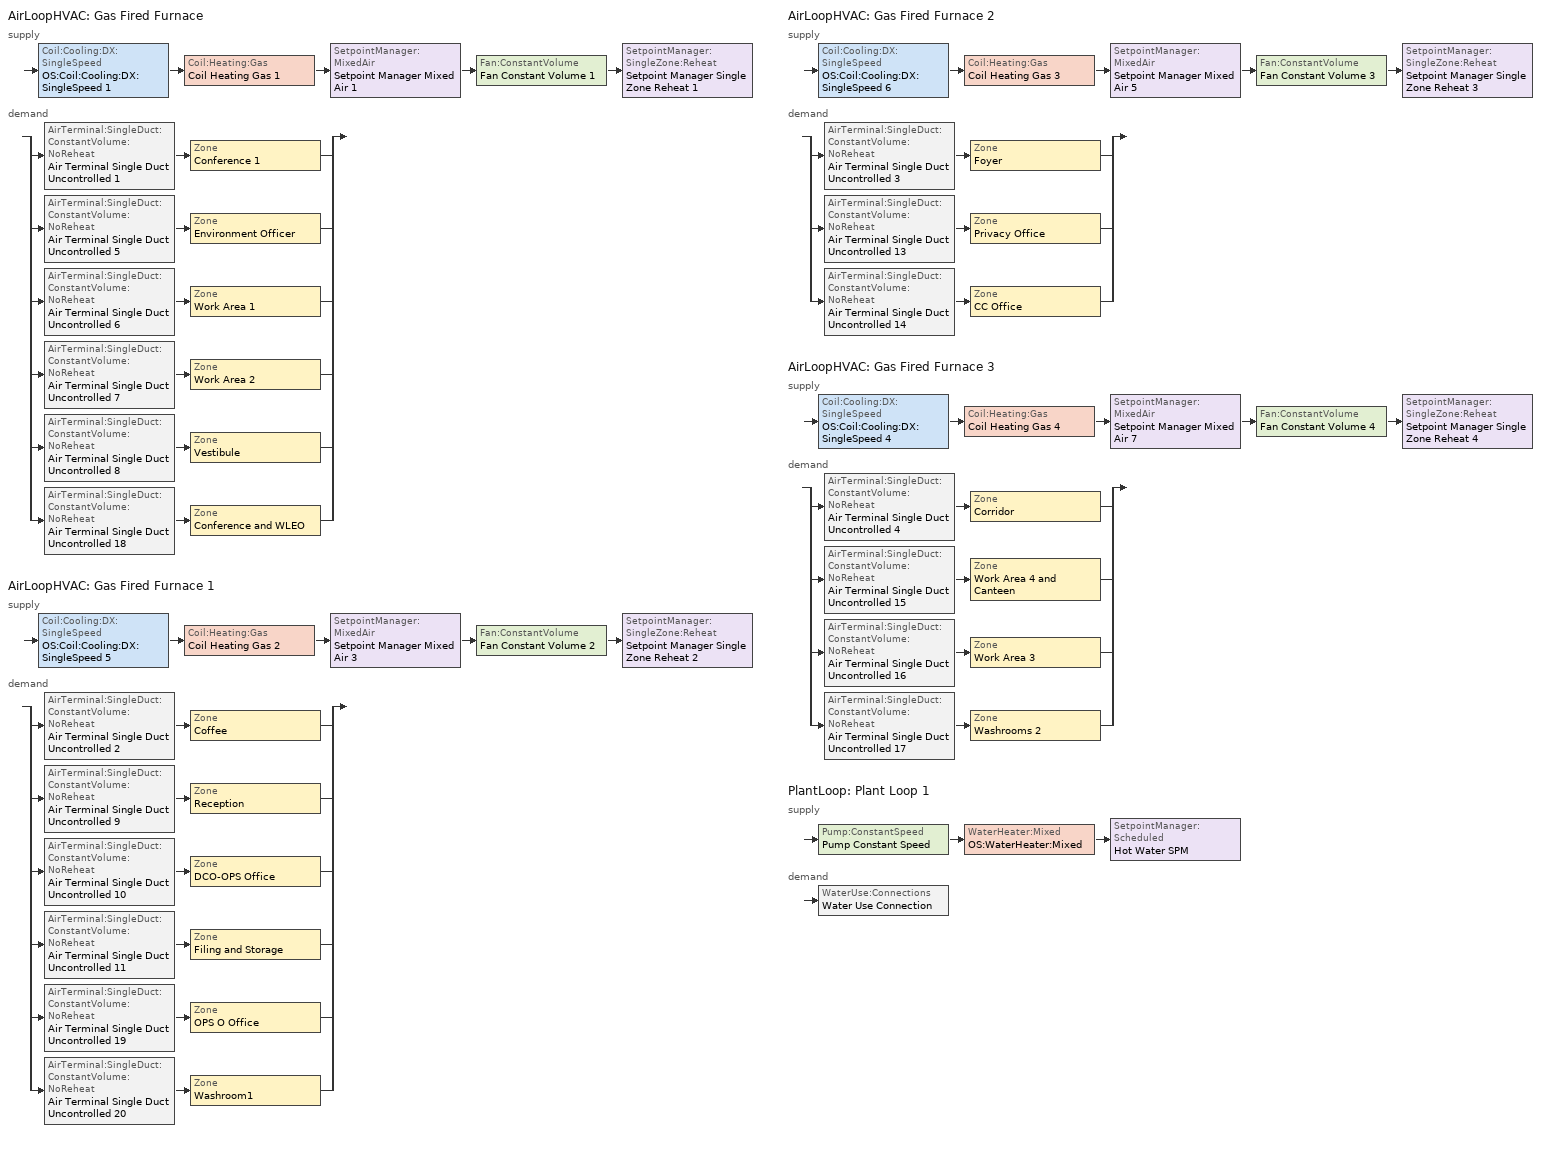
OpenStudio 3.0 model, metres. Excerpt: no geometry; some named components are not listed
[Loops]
AirLoopHVAC 'Gas Fired Furnace'
 supply: Coil:Cooling:DX:SingleSpeed 'OS:Coil:Cooling:DX:SingleSpeed 1' > Coil:Heating:Gas 'Coil Heating Gas 1' > SetpointManager:MixedAir 'Setpoint Manager Mixed Air 1' > Fan:ConstantVolume 'Fan Constant Volume 1' > SetpointManager:SingleZone:Reheat 'Setpoint Manager Single Zone Reheat 1'
 demand: split
  | AirTerminal:SingleDuct:ConstantVolume:NoReheat 'Air Terminal Single Duct Uncontrolled 1' > Zone 'Conference 1'
  | AirTerminal:SingleDuct:ConstantVolume:NoReheat 'Air Terminal Single Duct Uncontrolled 5' > Zone 'Environment Officer'
  | AirTerminal:SingleDuct:ConstantVolume:NoReheat 'Air Terminal Single Duct Uncontrolled 6' > Zone 'Work Area 1'
  | AirTerminal:SingleDuct:ConstantVolume:NoReheat 'Air Terminal Single Duct Uncontrolled 7' > Zone 'Work Area 2'
  | AirTerminal:SingleDuct:ConstantVolume:NoReheat 'Air Terminal Single Duct Uncontrolled 8' > Zone 'Vestibule'
  | AirTerminal:SingleDuct:ConstantVolume:NoReheat 'Air Terminal Single Duct Uncontrolled 18' > Zone 'Conference and WLEO'
AirLoopHVAC 'Gas Fired Furnace 1'
 supply: Coil:Cooling:DX:SingleSpeed 'OS:Coil:Cooling:DX:SingleSpeed 5' > Coil:Heating:Gas 'Coil Heating Gas 2' > SetpointManager:MixedAir 'Setpoint Manager Mixed Air 3' > Fan:ConstantVolume 'Fan Constant Volume 2' > SetpointManager:SingleZone:Reheat 'Setpoint Manager Single Zone Reheat 2'
 demand: split
  | AirTerminal:SingleDuct:ConstantVolume:NoReheat 'Air Terminal Single Duct Uncontrolled 2' > Zone 'Coffee'
  | AirTerminal:SingleDuct:ConstantVolume:NoReheat 'Air Terminal Single Duct Uncontrolled 9' > Zone 'Reception'
  | AirTerminal:SingleDuct:ConstantVolume:NoReheat 'Air Terminal Single Duct Uncontrolled 10' > Zone 'DCO-OPS Office'
  | AirTerminal:SingleDuct:ConstantVolume:NoReheat 'Air Terminal Single Duct Uncontrolled 11' > Zone 'Filing and Storage'
  | AirTerminal:SingleDuct:ConstantVolume:NoReheat 'Air Terminal Single Duct Uncontrolled 19' > Zone 'OPS O Office'
  | AirTerminal:SingleDuct:ConstantVolume:NoReheat 'Air Terminal Single Duct Uncontrolled 20' > Zone 'Washroom1'
AirLoopHVAC 'Gas Fired Furnace 2'
 supply: Coil:Cooling:DX:SingleSpeed 'OS:Coil:Cooling:DX:SingleSpeed 6' > Coil:Heating:Gas 'Coil Heating Gas 3' > SetpointManager:MixedAir 'Setpoint Manager Mixed Air 5' > Fan:ConstantVolume 'Fan Constant Volume 3' > SetpointManager:SingleZone:Reheat 'Setpoint Manager Single Zone Reheat 3'
 demand: split
  | AirTerminal:SingleDuct:ConstantVolume:NoReheat 'Air Terminal Single Duct Uncontrolled 3' > Zone 'Foyer'
  | AirTerminal:SingleDuct:ConstantVolume:NoReheat 'Air Terminal Single Duct Uncontrolled 13' > Zone 'Privacy Office'
  | AirTerminal:SingleDuct:ConstantVolume:NoReheat 'Air Terminal Single Duct Uncontrolled 14' > Zone 'CC Office'
AirLoopHVAC 'Gas Fired Furnace 3'
 supply: Coil:Cooling:DX:SingleSpeed 'OS:Coil:Cooling:DX:SingleSpeed 4' > Coil:Heating:Gas 'Coil Heating Gas 4' > SetpointManager:MixedAir 'Setpoint Manager Mixed Air 7' > Fan:ConstantVolume 'Fan Constant Volume 4' > SetpointManager:SingleZone:Reheat 'Setpoint Manager Single Zone Reheat 4'
 demand: split
  | AirTerminal:SingleDuct:ConstantVolume:NoReheat 'Air Terminal Single Duct Uncontrolled 4' > Zone 'Corridor'
  | AirTerminal:SingleDuct:ConstantVolume:NoReheat 'Air Terminal Single Duct Uncontrolled 15' > Zone 'Work Area 4 and Canteen'
  | AirTerminal:SingleDuct:ConstantVolume:NoReheat 'Air Terminal Single Duct Uncontrolled 16' > Zone 'Work Area 3'
  | AirTerminal:SingleDuct:ConstantVolume:NoReheat 'Air Terminal Single Duct Uncontrolled 17' > Zone 'Washrooms 2'
PlantLoop 'Plant Loop 1'
 supply: Pump:ConstantSpeed 'Pump Constant Speed' > WaterHeater:Mixed 'OS:WaterHeater:Mixed' > SetpointManager:Scheduled 'Hot Water SPM'
 demand: WaterUse:Connections 'Water Use Connection'
[SizingPeriod:DesignDay] Barometric Pressure {Pa}=92936; Wind Direction {deg}=180; Sky Clearness=0; Rain Indicator=0; Snow Indicator=0; Day of Month=21; Daylight Saving Time Indicator=0; Humidity Indicating Type=Wetbulb; Dry-Bulb Temperature Range Modifier Type=DefaultMultipliers
Name | Maximum Dry-Bulb Temperature {C} | Daily Dry-Bulb Temperature Range {deltaC} | Humidity Indicating Conditions at Maximum Dry-Bulb | Wind Speed {m/s} | Month | Day Type | Solar Model Indicator | ASHRAE Taub | ASHRAE Taud
Edmonton Stony Plain Ann Htg Wind 99.6% Condns WS=>MCDB | -5.8 | 0 | -5.8 | 11.6 | 1 | WinterDesignDay | ASHRAEClearSky
Edmonton Stony Plain Ann Clg .4% Condns DB=>MWB | 27.5 | 12 | 17.6 | 3.8 | 7 | SummerDesignDay | ASHRAETau | 0.353 | 2.369
Edmonton Stony Plain Ann Clg .4% Condns WB=>MDB | 25.3 | 12 | 19 | 3.8 | 7 | SummerDesignDay | ASHRAETau | 0.353 | 2.369
[Sizing:Zone] Zone Cooling Design Supply Air Temperature Input Method=SupplyAirTemperature; Zone Cooling Design Supply Air Temperature {C}=14; Zone Cooling Design Supply Air Temperature Difference {deltaC}=11.11; Zone Heating Design Supply Air Temperature Input Method=SupplyAirTemperature; Zone Heating Design Supply Air Temperature {C}=40; Zone Heating Design Supply Air Temperature Difference {deltaC}=11.11; Zone Cooling Design Supply Air Humidity Ratio {kg-H2O/kg-air}=0.0085; Zone Heating Design Supply Air Humidity Ratio {kg-H2O/kg-air}=0.008; Zone Heating Sizing Factor=1; Zone Cooling Sizing Factor=1; Heating Design Air Flow Method=DesignDay; Account for Dedicated Outdoor Air System=No; Dedicated Outdoor Air System Control Strategy=NeutralSupplyAir; Dedicated Outdoor Air Low Setpoint Temperature for Design {C}=Autosize; Dedicated Outdoor Air High Setpoint Temperature for Design {C}=Autosize
Conference 1; Environment Officer; Work Area 1; Work Area 2; Conference and WLEO; Vestibule; Reception; Washroom1; Coffee; Furnace Room 1; Telecom; DCO-OPS Office; Filing and Storage; OPS O Office; Foyer; Privacy Office; CC Office; Work Area 3; Work Area 4 and Canteen; Washrooms 2; Corridor; Furnace Room 2; Crawlspace
[Zone equipment]
Conference 1: Air Terminal Single Duct Uncontrolled 1
Environment Officer: Air Terminal Single Duct Uncontrolled 5
Work Area 1: Air Terminal Single Duct Uncontrolled 6
Work Area 2: Air Terminal Single Duct Uncontrolled 7
Conference and WLEO: Air Terminal Single Duct Uncontrolled 18
Vestibule: Air Terminal Single Duct Uncontrolled 8, Unit Heater CV - Electric 1
Reception: Air Terminal Single Duct Uncontrolled 9
Washroom1: Air Terminal Single Duct Uncontrolled 20, Fan Zone Exhaust
Coffee: Air Terminal Single Duct Uncontrolled 2
DCO-OPS Office: Air Terminal Single Duct Uncontrolled 10
Filing and Storage: Air Terminal Single Duct Uncontrolled 11
OPS O Office: Air Terminal Single Duct Uncontrolled 19
Foyer: Air Terminal Single Duct Uncontrolled 3, Unit Heater CV - Electric
Privacy Office: Air Terminal Single Duct Uncontrolled 13
CC Office: Air Terminal Single Duct Uncontrolled 14
Work Area 3: Air Terminal Single Duct Uncontrolled 16
Work Area 4 and Canteen: Air Terminal Single Duct Uncontrolled 15
Washrooms 2: Air Terminal Single Duct Uncontrolled 17, Fan Zone Exhaust 1
Corridor: Air Terminal Single Duct Uncontrolled 4
[AirLoopHVAC] Availability Schedule=Always On Discrete; Design Supply Air Flow Rate {m3/s}=AutoSize
Gas Fired Furnace; Gas Fired Furnace 1; Gas Fired Furnace 2; Gas Fired Furnace 3
[Sizing:System] Type of Load to Size On=Sensible; Design Outdoor Air Flow Rate {m3/s}=Autosize; Central Heating Maximum System Air Flow Ratio=1; Preheat Design Temperature {C}=7; Preheat Design Humidity Ratio {kg-H2O/kg-Air}=0.008; Precool Design Temperature {C}=12.8; Precool Design Humidity Ratio {kg-H2O/kg-Air}=0.008; Central Cooling Design Supply Air Temperature {C}=12.8; Central Heating Design Supply Air Temperature {C}=40; Sizing Option=NonCoincident; 100% Outdoor Air in Cooling=Yes; 100% Outdoor Air in Heating=Yes; Central Cooling Design Supply Air Humidity Ratio {kg-H2O/kg-Air}=0.0085; Central Heating Design Supply Air Humidity Ratio {kg-H2O/kg-Air}=0.008; Cooling Design Air Flow Method=DesignDay; Cooling Design Air Flow Rate {m3/s}=0; Heating Design Air Flow Method=DesignDay; Heating Design Air Flow Rate {m3/s}=0; System Outdoor Air Method=ZoneSum; Zone Maximum Outdoor Air Fraction=1; Cooling Supply Air Flow Rate Per Floor Area {m3/s-m2}=0.00996765; Cooling Fraction of Autosized Cooling Supply Air Flow Rate=1; Cooling Supply Air Flow Rate Per Unit Cooling Capacity {m3/s-W}=3.94755e-05; Heating Supply Air Flow Rate Per Floor Area {m3/s-m2}=0.00996765; Heating Fraction of Autosized Heating Supply Air Flow Rate=1; Heating Fraction of Autosized Cooling Supply Air Flow Rate=1; Heating Supply Air Flow Rate Per Unit Heating Capacity {m3/s-W}=3.15882e-05; Cooling Design Capacity Method=CoolingDesignCapacity; Cooling Design Capacity {W}=Autosize; Cooling Design Capacity Per Floor Area {W/m2}=234.7; Fraction of Autosized Cooling Design Capacity=1; Heating Design Capacity Method=HeatingDesignCapacity; Heating Design Capacity {W}=Autosize; Heating Design Capacity Per Floor Area {W/m2}=157; Fraction of Autosized Heating Design Capacity=1; Central Cooling Capacity Control Method=OnOff
Gas Fired Furnace; Gas Fired Furnace 1; Gas Fired Furnace 2; Gas Fired Furnace 3
[Fan:ConstantVolume] Fan Total Efficiency=0.8; Maximum Flow Rate {m3/s}=AutoSize; Motor Efficiency=0.8
Name | Availability Schedule | Pressure Rise {Pa}
Fan Constant Volume 1; Fan Constant Volume 2; Fan Constant Volume 3; Fan Constant Volume 4 | Always On Discrete | 500
Unit Heater CV Fan; Unit Heater CV Fan 1 | Always On Discrete 1
[Coil:Heating:Gas] Availability Schedule=Always On Discrete; Gas Burner Efficiency=0.8; Nominal Capacity {W}=AutoSize; Parasitic Electric Load {W}=0; Parasitic Gas Load {W}=0
Coil Heating Gas 1; Coil Heating Gas 2; Coil Heating Gas 3; Coil Heating Gas 4
[SetpointManager:SingleZone:Reheat] Minimum Supply Air Temperature {C}=14; Maximum Supply Air Temperature {C}=44
Name | Control Zone
Setpoint Manager Single Zone Reheat 1 | Conference 1
Setpoint Manager Single Zone Reheat 2 | DCO-OPS Office
Setpoint Manager Single Zone Reheat 3 | Privacy Office
Setpoint Manager Single Zone Reheat 4 | Work Area 3
[AirTerminal:SingleDuct:ConstantVolume:NoReheat] Availability Schedule=Always On Discrete; Maximum Air Flow Rate {m3/s}=AutoSize
Air Terminal Single Duct Uncontrolled 1; Air Terminal Single Duct Uncontrolled 2; Air Terminal Single Duct Uncontrolled 3; Air Terminal Single Duct Uncontrolled 4; Air Terminal Single Duct Uncontrolled 5; Air Terminal Single Duct Uncontrolled 6; Air Terminal Single Duct Uncontrolled 7; Air Terminal Single Duct Uncontrolled 8; Air Terminal Single Duct Uncontrolled 9; Air Terminal Single Duct Uncontrolled 10; Air Terminal Single Duct Uncontrolled 11; Air Terminal Single Duct Uncontrolled 13; Air Terminal Single Duct Uncontrolled 14; Air Terminal Single Duct Uncontrolled 15; Air Terminal Single Duct Uncontrolled 16; Air Terminal Single Duct Uncontrolled 17; Air Terminal Single Duct Uncontrolled 18; Air Terminal Single Duct Uncontrolled 19; Air Terminal Single Duct Uncontrolled 20
[PlantLoop]
Plant Loop 1: Glycol Concentration=0; Plant Loop Volume {m3}=Autocalculate; Load Distribution Scheme=Optimal
[Sizing:Plant]
Plant Loop 1: Loop Type=Heating; Design Loop Exit Temperature {C}=82; Loop Design Temperature Difference {deltaC}=11; Sizing Option=NonCoincident; Zone Timesteps in Averaging Window=1; Coincident Sizing Factor Mode=None
[WaterHeater:Mixed]
OS:WaterHeater:Mixed: Tank Volume {m3}=0.3785; Setpoint Temperature Schedule=shw_60C; Deadband Temperature Difference {deltaC}=2; Maximum Temperature Limit {C}=82.22; Heater Control Type=Cycle; Heater Maximum Capacity {W}=845000; Heater Fuel Type=Electricity; Heater Thermal Efficiency=1; Off Cycle Parasitic Fuel Consumption Rate {W}=20; Off Cycle Parasitic Fuel Type=Electricity; Off Cycle Parasitic Heat Fraction to Tank=0.8; On Cycle Parasitic Fuel Type=Electricity; Ambient Temperature Indicator=ThermalZone; Ambient Temperature Schedule=Water Heater Ambient Temperature; Ambient Temperature Thermal Zone=Furnace Room 2; Off Cycle Loss Coefficient to Ambient Temperature {W/K}=6; On Cycle Loss Coefficient to Ambient Temperature {W/K}=6; Use Side Effectiveness=1; Source Side Effectiveness=1; Use Side Design Flow Rate {m3/s}=autosize; Source Side Design Flow Rate {m3/s}=autosize; Indirect Water Heating Recovery Time {hr}=1.5; Source Side Flow Control Mode=IndirectHeatPrimarySetpoint
[Pump:ConstantSpeed]
Pump Constant Speed: Rated Flow Rate {m3/s}=autosize; Rated Pump Head {Pa}=179352; Rated Power Consumption {W}=autosize; Motor Efficiency=0.9; Fraction of Motor Inefficiencies to Fluid Stream=0; Pump Control Type=Intermittent; Design Power Sizing Method=PowerPerFlowPerPressure; Design Electric Power per Unit Flow Rate {W/(m3/s)}=348701.1; Design Shaft Power per Unit Flow Rate per Unit Head {W-s/m3-Pa}=1.28205
[SetpointManager:Scheduled]
Hot Water SPM: Control Variable=Temperature; Schedule=Hot Water Temperature
[WaterUse:Connections]
Water Use Connection: Water Use Equipment Name 1=Bathroom Sink
[WaterUse:Equipment]
Bathroom Sink: Water Use Equipment Definition=B096 Peak SWH Flow; Space=Space 105; Flow Rate Fraction Schedule=MNECB-A-HW
[WaterUse:Equipment:Definition]
B096 Peak SWH Flow: Peak Flow Rate {m3/s}=5.328e-06
[ZoneHVAC:UnitHeater] Availability Schedule=Always On Discrete 1; Maximum Supply Air Flow Rate {m3/s}=AutoSize; Fan Control Type=OnOff; Maximum Hot Water Flow Rate {m3/s}=autosize; Minimum Hot Water Flow Rate {m3/s}=0; Heating Convergence Tolerance=0.001
Name | Supply Air Fan | Heating Coil
Unit Heater CV - Electric | Unit Heater CV Fan | Unit Heater Electric Coil
Unit Heater CV - Electric 1 | Unit Heater CV Fan 1 | Unit Heater Electric Coil 1
[Coil:Heating:Electric] Availability Schedule=Always On Discrete 1
Unit Heater Electric Coil; Unit Heater Electric Coil 1
[Coil:Cooling:DX:SingleSpeed] Availability Schedule=Always On Discrete 1; Rated Total Cooling Capacity {W}=Autosize; Rated Sensible Heat Ratio=Autosize; Rated COP {W/W}=3.5; Rated Air Flow Rate {m3/s}=Autosize; Rated Evaporator Fan Power Per Volume Flow Rate {W/(m3/s)}=773.3; Minimum Outdoor Dry-Bulb Temperature for Compressor Operation {C}=-25; Condenser Type=AirCooled; Evaporative Condenser Effectiveness=0; Evaporative Condenser Air Flow Rate {m3/s}=Autosize; Evaporative Condenser Pump Rated Power Consumption {W}=Autosize; Crankcase Heater Capacity {W}=0; Maximum Outdoor Dry-Bulb Temperature for Crankcase Heater Operation {C}=0; Basin Heater Capacity {W/K}=0; Basin Heater Setpoint Temperature {C}=10
Name | Total Cooling Capacity Function of Temperature Curve | Total Cooling Capacity Function of Flow Fraction Curve | Energy Input Ratio Function of Temperature Curve | Energy Input Ratio Function of Flow Fraction Curve | Part Load Fraction Correlation Curve
OS:Coil:Cooling:DX:SingleSpeed 4 | OS:Curve:Biquadratic 7 | OS:Curve:Quadratic 10 | OS:Curve:Biquadratic 8 | OS:Curve:Quadratic 11 | OS:Curve:Quadratic 12
OS:Coil:Cooling:DX:SingleSpeed 1 | OS:Curve:Biquadratic 1 | OS:Curve:Quadratic 1 | OS:Curve:Biquadratic 2 | OS:Curve:Quadratic 2 | OS:Curve:Quadratic 3
OS:Coil:Cooling:DX:SingleSpeed 5 | OS:Curve:Biquadratic 9 | OS:Curve:Quadratic 13 | OS:Curve:Biquadratic 10 | OS:Curve:Quadratic 14 | OS:Curve:Quadratic 15
OS:Coil:Cooling:DX:SingleSpeed 6 | OS:Curve:Biquadratic 11 | OS:Curve:Quadratic 16 | OS:Curve:Biquadratic 12 | OS:Curve:Quadratic 17 | OS:Curve:Quadratic 18
[Fan:ZoneExhaust] Availability Schedule=Always On; Fan Total Efficiency=0.6; Pressure Rise {Pa}=2539; Maximum Flow Rate {m3/s}=0.0472; System Availability Manager Coupling Mode=Decoupled
Fan Zone Exhaust; Fan Zone Exhaust 1
[Schedule:Constant] Value=1
Always On Discrete; Always On Discrete 1
[Schedule:Ruleset]
Name | Default Day Schedule | Summer Design Day Schedule | Winter Design Day Schedule
Always On | Always On Default Schedule | Always On Summer Design Day | Always On Winter Design Day
MNECB-A-HW | Schedule Day 8
Water Heater Ambient Temperature | Water Heater Ambient Temperature Default
Hot Water Temperature | Hot Water Temperature Default | Hot Water Temperature Summer Design Day | Hot Water Temperature Winter Design Day
shw_60C | Schedule Day 53
[Schedule:Day]
Always On Default Schedule; Always On Winter Design Day; Always On Summer Design Day: 24, 0, 1
Schedule Day 8: 24, 0, 0
sunMNECB-A-HW 1; satMNECB-A-HW 1: 1, 0, 0.05, 2, 0, 0.05, 3, 0, 0.05, 4, 0, 0.05, 5, 0, 0.05, 6, 0, 0.05, 7, 0, 0.05, 8, 0, 0.05, 9, 0, 0.05, 10, 0, 0.05, 11, 0, 0.05, 12, 0, 0.05, 13, 0, 0.05, 14, 0, 0.05, 15, 0, 0.05, 16, 0, 0.05, 17, 0, 0.05, 18, 0, 0.05, 19, 0, 0.05, 20, 0, 0.05, 21, 0, 0.05, 22, 0, 0.05, 23, 0, 0.05, 24, 0, 0.05
wkdMNECB-A-HW 1: 1, 0, 0.05, 2, 0, 0.05, 3, 0, 0.05, 4, 0, 0.05, 5, 0, 0.05, 6, 0, 0.05, 7, 0, 0.05, 8, 0, 0.1, 9, 0, 0.5, 10, 0, 0.5, 11, 0, 0.9, 12, 0, 0.9, 13, 0, 0.9, 14, 0, 0.9, 15, 0, 0.9, 16, 0, 0.9, 17, 0, 0.7, 18, 0, 0.5, 19, 0, 0.3, 20, 0, 0.2, 21, 0, 0.2, 22, 0, 0.2, 23, 0, 0.05, 24, 0, 0.05
Water Heater Ambient Temperature Default: 24, 0, 22
Hot Water Temperature Default; Hot Water Temperature Summer Design Day; Hot Water Temperature Winter Design Day: 24, 0, 67
Schedule Day 53: 24, 0, 23.5
Schedule Day 55: 24, 0, 60
[Schedule:Rule] Date Specification Type=DateRange; Start Month=1; End Month=12; End Day=31
Name | Schedule Ruleset | Rule Order | Day Schedule | Apply Sunday | Apply Monday | Apply Tuesday | Apply Wednesday | Apply Thursday | Apply Friday | Apply Saturday | Start Day
sunMNECB-A-HWrule | MNECB-A-HW | 0 | sunMNECB-A-HW 1 | Yes | No | No | No | No | No | No | 1
satMNECB-A-HWrule | MNECB-A-HW | 1 | satMNECB-A-HW 1 | No | No | No | No | No | No | Yes | 1
wkdMNECB-A-HW rule | MNECB-A-HW | 2 | wkdMNECB-A-HW 1 | No | Yes | Yes | Yes | Yes | Yes | No | 1
Schedule Rule 5 | shw_60C | 0 | Schedule Day 55 | No | Yes | Yes | Yes | No | Yes | Yes | 31
[Curve:Biquadratic] Minimum Value of x {BasedOnField A2}=17; Maximum Value of x {BasedOnField A2}=22; Minimum Value of y {BasedOnField A3}=13; Maximum Value of y {BasedOnField A3}=46
Name | Coefficient1 Constant | Coefficient2 x | Coefficient3 x**2 | Coefficient4 y | Coefficient5 y**2 | Coefficient6 x*y
OS:Curve:Biquadratic 7; OS:Curve:Biquadratic 1; OS:Curve:Biquadratic 9; OS:Curve:Biquadratic 11 | 0.42415 | 0.04426 | -0.00042 | 0.00333 | -8e-05 | -0.00021
OS:Curve:Biquadratic 8; OS:Curve:Biquadratic 2; OS:Curve:Biquadratic 10; OS:Curve:Biquadratic 12 | 1.23649 | -0.02431 | 0.00057 | -0.01434 | 0.00063 | -0.00038
[Curve:Quadratic]
Name | Coefficient1 Constant | Coefficient2 x | Coefficient3 x**2 | Minimum Value of x {BasedOnField A2} | Maximum Value of x {BasedOnField A2}
OS:Curve:Quadratic 10; OS:Curve:Quadratic 1; OS:Curve:Quadratic 13; OS:Curve:Quadratic 16 | 0.77136 | 0.34053 | -0.11088 | 0.75918 | 1.13877
OS:Curve:Quadratic 11; OS:Curve:Quadratic 2; OS:Curve:Quadratic 14; OS:Curve:Quadratic 17 | 1.2055 | -0.32953 | 0.12308 | 0.75918 | 1.13877
OS:Curve:Quadratic 12; OS:Curve:Quadratic 3; OS:Curve:Quadratic 15; OS:Curve:Quadratic 18 | 0.771 | 0.229 | 0 | 0 | 1
